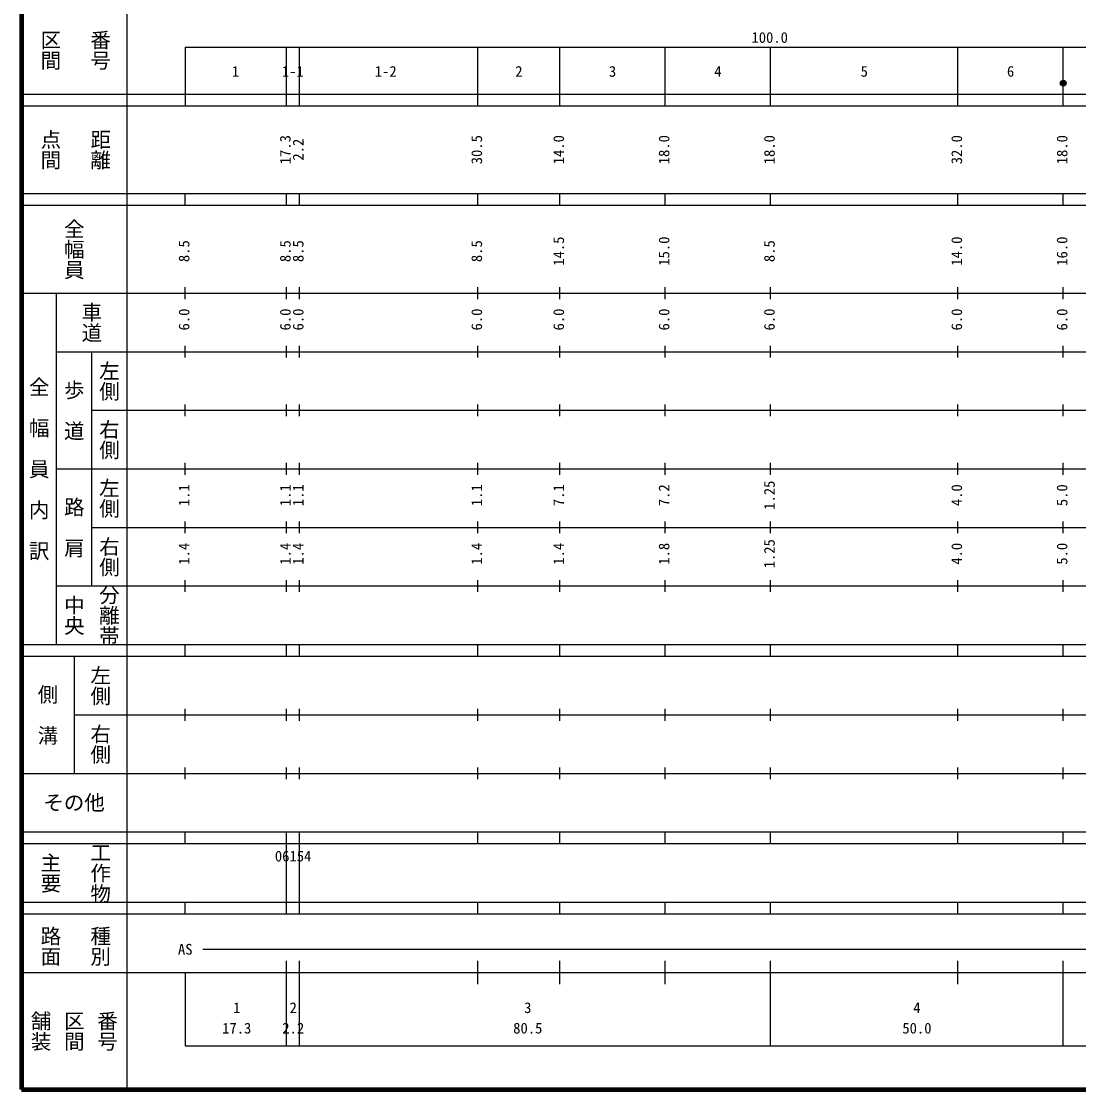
# Model space of a CAD drawing. Units: millimetres on the paper, enlarged 1000 times. Extents: x 40000 to 680000, y 20000 to 380000.
# Drawn here: x 40000 to 220624, y 20000 to 202409 of the extents above; entities that cross this region are included whole.
import ezdxf
from ezdxf.enums import TextEntityAlignment as Align

# ---------------------------------------------------------------- set-up
doc = ezdxf.new("R2010")
doc.units = ezdxf.units.MM
doc.header["$LTSCALE"] = 1000
doc.layers.add('M-TTL', color=2, linetype='Continuous', lineweight=140)
doc.layers.add('M-TTL-BAND', color=7, linetype='Continuous', lineweight=25)
doc.styles.add('@ＭＳ ゴシック', font='')
doc.styles.add('ＭＳ ゴシック', font='')
doc.styles.get('@ＭＳ ゴシック').set_extended_font_data('@MS Gothic')
doc.styles.get('ＭＳ ゴシック').set_extended_font_data('MS Gothic')

msp = doc.modelspace()

# ---------------------------------------------------------------- hatches: boundary and pattern name
at = {"layer": 'M-TTL-BAND'}
msp.add_hatch(color=256, dxfattribs=at).paths.add_polyline_path([(218503, 191867, 1), (217503, 191867, 1)])

# ---------------------------------------------------------------- linework, layer by layer
at = {"layer": 'M-TTL'}
for p, q in [((40000, 380000), (40000, 20000)), ((40000, 20000), (680000, 20000))]:
    msp.add_line(p, q, dxfattribs=at)
at = {"layer": 'M-TTL-BAND'}
for p, q in [((58000, 370000), (58000, 20000)), ((68000, 198000), (579000, 198000)), ((68000, 198000), (68000, 188000)), ((85300, 188000), (85300, 198000)), ((87500, 188000), (87500, 198000)), ((118000, 188000), (118000, 198000)), ((132000, 188000), (132000, 198000)), ((150000, 188000), (150000, 198000)), ((168000, 188000), (168000, 198000)), ((200000, 188000), (200000, 198000)), ((218000, 188000), (218000, 198000)), ((40000, 190000), (579000, 190000)), ((40000, 188000), (579000, 188000)), ((40000, 173000), (579000, 173000)), ((68000, 171000), (68000, 173000)), ((85300, 171000), (85300, 173000)), ((87500, 171000), (87500, 173000)), ((118000, 171000), (118000, 173000)), ((132000, 171000), (132000, 173000)), ((150000, 171000), (150000, 173000)), ((168000, 171000), (168000, 173000)), ((200000, 171000), (200000, 173000)), ((218000, 171000), (218000, 173000)), ((40000, 171000), (579000, 171000)), ((68000, 155000), (68000, 157000)), ((85300, 155000), (85300, 157000)), ((87500, 155000), (87500, 157000)), ((118000, 155000), (118000, 157000)), ((132000, 155000), (132000, 157000)), ((150000, 155000), (150000, 157000)), ((168000, 155000), (168000, 157000)), ((200000, 155000), (200000, 157000)), ((218000, 155000), (218000, 157000)), ((40000, 156000), (579000, 156000)), ((46000, 96000), (46000, 156000)), ((46000, 146000), (579000, 146000)), ((52000, 146000), (52000, 106000)), ((68000, 145000), (68000, 147000)), ((85300, 145000), (85300, 147000)), ((87500, 145000), (87500, 147000)), ((118000, 145000), (118000, 147000)), ((132000, 145000), (132000, 147000)), ((150000, 145000), (150000, 147000)), ((168000, 145000), (168000, 147000)), ((200000, 145000), (200000, 147000)), ((218000, 145000), (218000, 147000)), ((68000, 135000), (68000, 137000)), ((85300, 135000), (85300, 137000)), ((87500, 135000), (87500, 137000)), ((118000, 135000), (118000, 137000)), ((132000, 135000), (132000, 137000)), ((150000, 135000), (150000, 137000)), ((168000, 135000), (168000, 137000)), ((200000, 135000), (200000, 137000)), ((218000, 135000), (218000, 137000)), ((52000, 136000), (579000, 136000)), ((46000, 126000), (579000, 126000)), ((68000, 125000), (68000, 127000)), ((85300, 125000), (85300, 127000)), ((87500, 125000), (87500, 127000)), ((118000, 125000), (118000, 127000)), ((132000, 125000), (132000, 127000)), ((150000, 125000), (150000, 127000)), ((168000, 125000), (168000, 127000)), ((200000, 125000), (200000, 127000)), ((218000, 125000), (218000, 127000)), ((68000, 115000), (68000, 117000)), ((85300, 115000), (85300, 117000)), ((87500, 115000), (87500, 117000)), ((118000, 115000), (118000, 117000)), ((132000, 115000), (132000, 117000)), ((150000, 115000), (150000, 117000)), ((168000, 115000), (168000, 117000)), ((200000, 115000), (200000, 117000)), ((218000, 115000), (218000, 117000)), ((52000, 116000), (579000, 116000)), ((46000, 106000), (579000, 106000)), ((68000, 105000), (68000, 107000)), ((85300, 105000), (85300, 107000)), ((87500, 105000), (87500, 107000)), ((118000, 105000), (118000, 107000)), ((132000, 105000), (132000, 107000)), ((150000, 105000), (150000, 107000)), ((168000, 105000), (168000, 107000)), ((200000, 105000), (200000, 107000)), ((218000, 105000), (218000, 107000)), ((40000, 96000), (579000, 96000)), ((68000, 94000), (68000, 96000)), ((85300, 94000), (85300, 96000)), ((87500, 94000), (87500, 96000)), ((118000, 94000), (118000, 96000)), ((132000, 94000), (132000, 96000)), ((150000, 94000), (150000, 96000)), ((168000, 94000), (168000, 96000)), ((200000, 94000), (200000, 96000)), ((218000, 94000), (218000, 96000)), ((40000, 94000), (579000, 94000)), ((49000, 94000), (49000, 74000)), ((49000, 84000), (579000, 84000)), ((68000, 83000), (68000, 85000)), ((85300, 83000), (85300, 85000)), ((87500, 83000), (87500, 85000)), ((118000, 83000), (118000, 85000)), ((132000, 83000), (132000, 85000)), ((150000, 83000), (150000, 85000)), ((168000, 83000), (168000, 85000)), ((200000, 83000), (200000, 85000)), ((218000, 83000), (218000, 85000)), ((68000, 73000), (68000, 75000)), ((85300, 73000), (85300, 75000)), ((87500, 73000), (87500, 75000)), ((118000, 73000), (118000, 75000)), ((132000, 73000), (132000, 75000)), ((150000, 73000), (150000, 75000)), ((168000, 73000), (168000, 75000)), ((200000, 73000), (200000, 75000)), ((218000, 73000), (218000, 75000)), ((40000, 74000), (579000, 74000)), ((40000, 64000), (579000, 64000)), ((68000, 62000), (68000, 64000)), ((85300, 62000), (85300, 64000)), ((87500, 62000), (87500, 64000)), ((118000, 62000), (118000, 64000)), ((132000, 62000), (132000, 64000)), ((150000, 62000), (150000, 64000)), ((168000, 62000), (168000, 64000)), ((200000, 62000), (200000, 64000)), ((218000, 62000), (218000, 64000)), ((40000, 62000), (579000, 62000)), ((85300, 52000), (85300, 62000)), ((87500, 52000), (87500, 62000)), ((40000, 52000), (579000, 52000)), ((68000, 50000), (68000, 52000)), ((85300, 50000), (85300, 52000)), ((87500, 50000), (87500, 52000)), ((118000, 50000), (118000, 52000)), ((132000, 50000), (132000, 52000)), ((150000, 50000), (150000, 52000)), ((168000, 50000), (168000, 52000)), ((200000, 50000), (200000, 52000)), ((218000, 50000), (218000, 52000)), ((40000, 50000), (579000, 50000)), ((71000, 44000), (365000, 44000)), ((85300, 27500), (85300, 42000)), ((87500, 27500), (87500, 42000)), ((118000, 38000), (118000, 42000)), ((132000, 38000), (132000, 42000)), ((150000, 38000), (150000, 42000)), ((168000, 27500), (168000, 42000)), ((200000, 38000), (200000, 42000)), ((218000, 27500), (218000, 42000)), ((40000, 40000), (579000, 40000)), ((68000, 40000), (68000, 27500)), ((68000, 27500), (579000, 27500))]:
    msp.add_line(p, q, dxfattribs=at)
msp.add_circle((218003, 191867), 500, dxfattribs=at)

# ---------------------------------------------------------------- texts
at = {"layer": 'M-TTL-BAND', "style": '@ＭＳ ゴシック'}
for s, p in [('番号', (53500, 197500)), ('区間', (45000, 197500)), ('点間', (45000, 180500)), ('距離', (53500, 180500)), ('全幅員', (49000, 163500)), ('車道', (52000, 151000)), ('左側', (55000, 141000)), ('全\u3000幅\u3000員\u3000内\u3000訳', (43000, 126000)), ('歩\u3000道', (49000, 136000)), ('右側', (55000, 131000)), ('左側', (55000, 121000)), ('路\u3000肩', (49000, 116000)), ('右側', (55000, 111000)), ('分離帯', (55000, 101000)), ('中央', (49000, 101000)), ('左側', (53500, 89000)), ('側\u3000溝', (44500, 84000)), ('右側', (53500, 79000)), ('主要', (45000, 57000)), ('工作物', (53500, 57000)), ('路面', (45000, 44500)), ('種別', (53500, 44500)), ('舗装', (43333, 30000)), ('区間', (49000, 30000)), ('番号', (54667, 30000))]:
    msp.add_text(s, height=2566, rotation=270, dxfattribs=at).set_placement(p, align=Align.MIDDLE_CENTER)
at = {"layer": 'M-TTL-BAND', "style": 'ＭＳ ゴシック'}
for s, p in [('100.0', (167844, 198195)), ('1', (76597, 192405)), ('1-1', (86381, 192405)), ('1-2', (102251, 192405)), ('2', (125000, 192405)), ('3', (141000, 192405)), ('4', (159000, 192405)), ('5', (184000, 192405)), ('6', (209000, 192405)), ('AS', (68000, 42500)), ('1', (76799, 32523)), ('2', (86447, 32523)), ('3', (126517, 32523)), ('4', (193000, 32523)), ('17.3', (76799, 29033)), ('2.2', (86447, 29033)), ('80.5', (126517, 29033)), ('50.0', (193000, 29033))]:
    msp.add_text(s, height=1833, dxfattribs=at).set_placement(p, align=Align.BOTTOM_CENTER)
for s, p in [('17.3', (86555, 180500)), ('30.5', (119255, 180500)), ('14.0', (133255, 180500)), ('18.0', (151255, 180500)), ('18.0', (169255, 180500)), ('32.0', (201255, 180500)), ('18.0', (219255, 180500)), ('2.2', (88755, 180500)), ('8.5', (69255, 163174)), ('8.5', (86555, 163174)), ('8.5', (88755, 163174)), ('8.5', (119255, 163174)), ('14.5', (133255, 163174)), ('15.0', (151255, 163174)), ('8.5', (169255, 163174)), ('14.0', (201255, 163174)), ('16.0', (219255, 163174)), ('6.0', (69255, 151500)), ('6.0', (86555, 151500)), ('6.0', (88755, 151500)), ('6.0', (119255, 151500)), ('6.0', (133255, 151500)), ('6.0', (151255, 151500)), ('6.0', (169255, 151500)), ('6.0', (201255, 151500)), ('6.0', (219255, 151500)), ('1.1', (69255, 121500)), ('1.1', (86555, 121500)), ('1.1', (88755, 121500)), ('1.1', (119255, 121500)), ('7.1', (133255, 121500)), ('7.2', (151255, 121500)), ('1.25', (169255, 121500)), ('4.0', (201255, 121500)), ('5.0', (219255, 121500)), ('1.4', (69255, 111500)), ('1.4', (86555, 111500)), ('1.4', (88755, 111500)), ('1.4', (119255, 111500)), ('1.4', (133255, 111500)), ('1.8', (151255, 111500)), ('1.25', (169255, 111500)), ('4.0', (201255, 111500)), ('5.0', (219255, 111500))]:
    msp.add_text(s, height=1833, rotation=90, dxfattribs=at).set_placement(p, align=Align.BOTTOM_CENTER)
msp.add_text('その他', height=2566, dxfattribs=at).set_placement((49000, 69000), align=Align.MIDDLE_CENTER)
msp.add_text('06154', height=1833, dxfattribs=at).set_placement((83311, 58405), align=Align.BOTTOM_LEFT)

doc.saveas('drawing.dxf')
